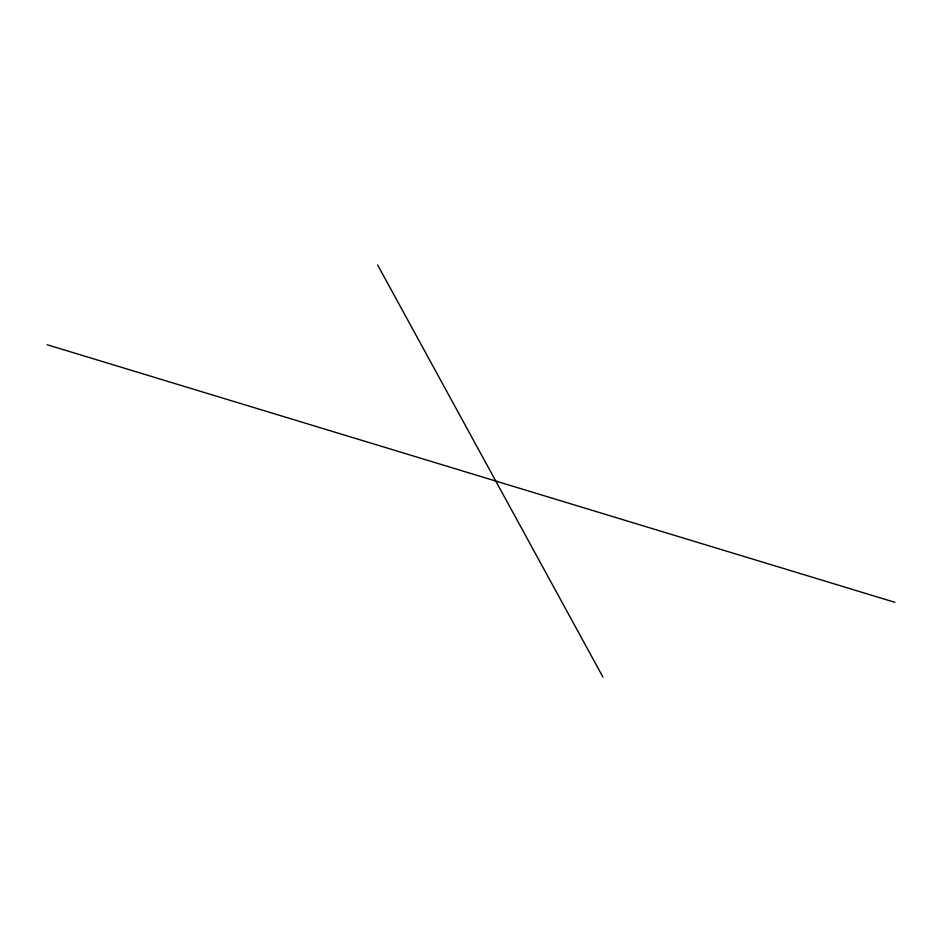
<?xml version="1.0" encoding="UTF-8"?>
<svg xmlns="http://www.w3.org/2000/svg" width="942" height="942" viewBox="0 0 942 942"><rect width="100%" height="100%" fill="white"/><g stroke="black" fill="none" stroke-linecap="round" stroke-linejoin="round"><path stroke-width="1.41" d="M47.1 344.725L894.9 602.315M377.636 264.961L602.915 677.039"/></g></svg>
